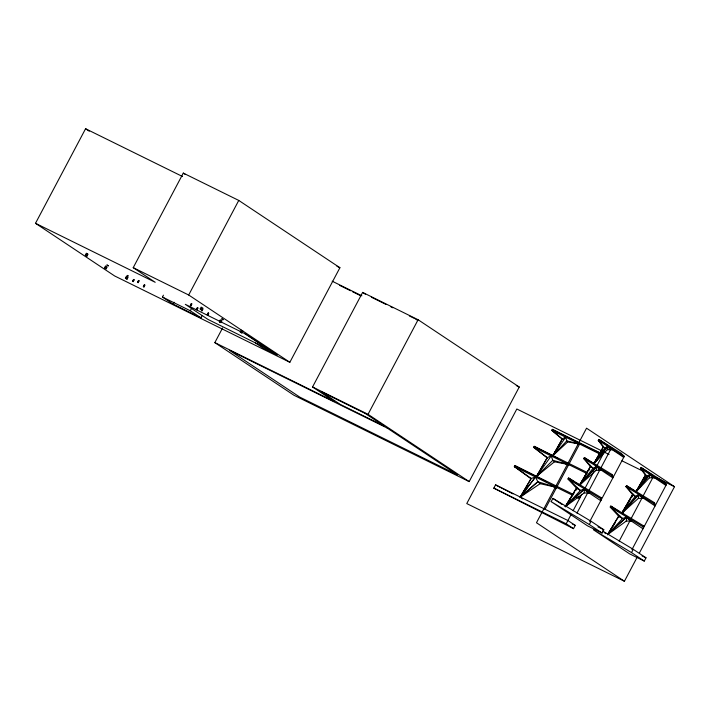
<?xml version="1.0" encoding="UTF-8"?>
<svg xmlns="http://www.w3.org/2000/svg" width="710" height="710" viewBox="0 0 710 710"><rect width="100%" height="100%" fill="white"/><g stroke="black" fill="none" stroke-linecap="round" stroke-linejoin="round"><path stroke-width="1.06" d="M584.428 489.829L600.784 500.71L600.979 498.828L568.08 478.957L580.398 490.459L576.476 488.152L565.302 506.656L584.117 492.935L584.534 488.888L580.398 490.459L565.258 506.62L576.476 488.152L568.08 478.957L568.595 477.972L601.503 497.852L601.299 499.733M626.318 521.007L626.726 516.96L622.599 518.531L608.213 533.884L626.726 516.96L631.501 521.149L626.318 521.007L608.399 534.071M643.18 526.9L610.28 507.029L622.599 518.531L618.676 516.223L610.28 507.029L610.795 506.053L643.695 525.924L642.976 528.781L627.081 518.202M643.5 527.805L643.695 525.924M596.134 470.331L596.675 466.408L601.388 470.242L596.134 470.331L579.52 485.241L575.863 482.809M638.334 498.402L638.876 494.479L643.588 498.322L638.334 498.402L621.72 513.312L623.513 514.51M607.245 449.749L607.76 446.279L612.269 449.705L607.245 449.749L593.737 463.834L603.26 447.016L598.308 440.413L598.832 439.437L621.17 453.299L624.259 456.361L589.726 521.584M649.437 477.821L649.952 474.351L654.46 477.777L649.437 477.821L635.929 491.906L645.461 475.097L640.509 468.493L641.023 467.508L663.371 481.371L666.459 484.433L631.927 549.655M35.5 223.304L155.206 282.296L133.223 267.661L183.295 173.098L238.764 200.433L339.912 267.723L289.84 362.295L114.656 275.968L35.5 223.304L85.573 128.741L182.523 176.515M88.031 254.153L87.028 256.044L85.351 255.085L86.354 253.186M87.144 253.718L86.141 255.609L87.028 256.044M87.232 253.621L86.229 255.52L85.351 255.085M107.192 266.898L106.189 268.788L104.512 267.821L105.515 265.93M106.393 266.365L105.311 268.353L106.189 268.788M128.102 277.211L127.099 279.11L126.211 278.675L125.421 278.142L126.424 276.252M128.084 275.746L127.117 277.575L126.664 277.353L127.374 275.356M126.664 277.353L127.631 275.524M126.211 278.675L127.835 275.578M133.72 279.58L132.752 281.408L133.471 279.412M133.924 279.633L133.214 281.63L134.181 279.802M138.672 280.601L137.704 282.429L138.423 280.441M138.876 280.663L138.157 282.66L139.133 280.832M144.485 284.887L143.518 286.716L144.228 284.719M144.689 284.941L143.97 286.938L144.938 285.109M201.933 315.986L200.948 317.84L173.098 304.12L162.439 297.029L163.424 295.174M173.098 304.12L174.083 302.256M289.84 362.295L188.691 294.996L238.764 200.433M191.913 303.916L190.946 305.744L190.493 305.522L191.203 303.525M190.493 305.522L191.46 303.694M190.946 305.744L191.656 303.756M200.948 317.84L190.298 310.758L191.283 308.894M197.549 307.749L196.581 309.578L197.3 307.581M197.753 307.803L197.043 309.8L198.01 307.971M202.856 307.998L201.853 309.888L200.974 309.453L200.176 308.93L201.178 307.031M201.853 309.888L201.054 309.365L202.057 307.465M202.501 308.779L201.534 310.598L202.252 308.61M202.705 308.832L201.986 310.829L202.953 309.001M208.314 313.057L207.347 314.885L208.057 312.888M208.518 313.11L207.799 315.107L208.767 313.279M222.017 320.742L221.014 322.633L220.135 322.198L219.337 321.666L220.34 319.775M220.135 322.198L221.218 320.21M214.837 342.611L334.543 401.603L312.551 386.968L362.624 292.405L418.101 319.74L519.25 387.03L469.177 481.602L293.993 395.275L214.837 342.611L222.576 327.993M242.128 330.532L241.036 332.52L240.246 331.987L241.249 330.097M240.246 331.987L241.924 332.954L242.927 331.055M469.177 481.602L368.029 414.312L418.101 319.74M493.823 488.125L495.553 484.868L567.92 520.528L575.251 525.4L573.529 528.666L493.823 488.125L566.198 523.785L573.529 528.666M531.009 478.744L514.359 466.585L514.874 465.6L573.103 494.293M547.454 458.092L533.68 447.318L534.195 446.341L587.188 472.452M599.595 453.894L551.794 430.34L562.888 439.517L551.794 430.34L552.318 429.364L599.994 452.856M545.058 509.256L579.591 444.043L575.695 442.188M551.155 501.642L552.877 498.384L591.057 521.264L603.811 529.749L602.08 533.015L587.49 525.817L551.155 501.642L589.327 524.53L602.08 533.015M596.675 466.408L579.484 485.214L590.392 466.585L579.52 485.241L596.675 466.408L593.054 468.28L590.392 466.585L583.797 458.545L584.321 457.568L611.94 474.431L613.387 476.907M566.198 523.785L571.017 514.688M573.077 510.792L581.836 494.24M584.933 488.4L594.208 470.881M596.782 466.017L602.967 454.329M576.973 513.099L610.99 448.853M607.902 446.803L623.744 457.338L620.655 454.276L621.17 453.299M597.421 467.606L612.863 477.883L611.425 475.407L611.94 474.431M600.979 498.828L601.503 497.852M589.327 524.53L591.057 521.264M638.876 494.479L621.685 513.294L632.583 494.657L621.72 513.312L638.876 494.479L635.246 496.352L632.583 494.657L625.998 486.616L626.513 485.64L654.141 502.502L655.578 504.979M619.173 541.171L653.191 476.925M650.502 475.141L665.944 485.409L662.856 482.347L663.371 481.371M639.186 495.394L655.064 505.955L653.617 503.488L654.141 502.502M633.258 549.336L646.011 557.82L644.281 561.086L631.527 552.602L633.258 549.336L602.524 530.92M602.115 451.027L516.836 409.004L466.763 503.576L624.427 581.259L637.332 556.889M639.399 552.992L674.5 486.696L586.549 428.183L536.476 522.746L624.427 581.259M567.76 441.913L552.957 455.589L562.391 438.745L565.692 437.191L566.749 440.892L567.76 441.913L579.591 444.043L566.749 440.892L552.957 455.589L565.692 437.191M552.957 455.589L557.616 449.732L552.895 455.554L562.391 438.745M554.457 461.793L536.627 476.321L547.295 457.604L551.2 455.953L552.797 460.311L554.457 461.793L568.719 464.589L565.817 463.222M551.2 455.953L536.627 476.321L540.967 471.369L536.556 476.286L547.295 457.604L533.68 447.318L586.673 473.428M540.168 483.679L520.306 497.062L531.169 478.46L535.491 476.996L537.807 481.726L540.168 483.679L556.631 487.415L553.756 486.075M556.631 487.415L537.807 481.726L520.217 497.018L531.169 478.46L514.359 466.585L572.579 495.269M601.823 450.69L593.737 463.834L607.76 446.279L604.796 448.116L593.702 463.808L603.26 447.016L604.796 448.116L598.308 440.413L620.655 454.276M642.284 481.584L635.929 491.906L649.952 474.351L646.987 476.188L635.903 491.888L645.461 475.097L646.987 476.188L640.509 468.493L662.856 482.347M644.023 478.762L645.177 476.889M552.895 455.554L559.001 445.756M584.294 479.356L579.52 485.241L587.481 472.549M588.617 470.739L589.753 468.928M625.803 508.271L621.72 513.312L630.808 498.81M631.953 497L633.657 494.284M584.117 492.935L589.3 493.068L584.534 488.888L565.302 506.656L574.035 493.193M575.783 490.503L577.523 487.805M608.088 533.831L615.073 523.057M618.561 517.679L619.723 515.877M536.556 476.286L540.674 470.153M520.217 497.018L535.491 476.996L520.306 497.062L523.323 494.045L520.217 497.018L522.729 493.619M599.595 456.157L593.737 463.834L607.76 446.279M643.091 482.525L635.929 491.906L649.952 474.351M579.484 485.214L593.054 468.28L583.797 458.545L611.425 475.407M621.685 513.294L635.246 496.352L625.998 486.616L653.617 503.488M565.302 506.656L568.932 502.582M611.132 530.654L608.23 533.911L626.726 516.96M536.627 476.321L552.797 460.311L568.719 464.589M565.258 506.62L584.534 488.888M520.306 497.062L537.807 481.726M608.372 449.004L612.269 449.705M651.549 477.253L654.46 477.777M598.299 469.559L601.388 470.242M641.529 497.861L643.588 498.322M587.197 492.474L589.3 493.068M629.388 520.545L631.501 521.149M589.114 447.974L600.003 452.962M336.948 266.259L339.912 267.723M371.401 297.233L385.991 304.421M390.864 306.827L392.808 307.785M409.351 315.932L414.223 318.337M332.182 281.195L361.86 295.821M339.682 285.402L350.536 290.745M352.506 291.721L360.423 295.617M516.276 385.565L519.25 387.03M604.095 452.004L609.056 454.444M621.942 460.799L643.757 471.547M656.652 477.901L674.5 486.696M133.223 267.661L188.691 294.996M200.176 308.93L201.054 309.365M201.285 310.439L201.986 310.829M190.236 305.353L190.688 305.575M578.038 496.725L580.008 497.701M196.333 309.409L197.043 309.8M207.089 314.716L207.799 315.107M576.529 497.222L579.493 498.677M219.337 321.666L221.014 322.633M137.456 282.26L138.157 282.66M126.407 277.184L127.117 277.575M132.504 281.24L133.214 281.63M143.26 286.547L143.97 286.938M104.512 267.821L105.391 268.256M125.421 278.142L127.099 279.11M162.439 297.029L190.298 310.758M597.971 526.873L603.811 529.749M312.551 386.968L368.029 414.312M642.115 555.903L646.011 557.82M572.322 523.953L575.251 525.4M644.281 561.086L629.681 553.889L593.347 529.722L631.527 552.602M552.318 429.364L581.348 444.078M583.283 445.063L588.12 447.513M551.794 430.34L557.474 433.224M577.922 443.59L579.866 444.567M534.195 446.341L557.625 458.314M533.68 447.318L537.594 449.323M564.911 463.275L568.816 465.272M514.874 465.6L539.431 478.221M541.402 479.232L546.309 481.753M514.359 466.585L518.291 468.6M551.688 485.764L556.596 488.285M495.553 484.868L513.002 493.867M598.832 439.437L608.816 446.084M610.635 447.291L614.265 449.714M622.448 455.154L624.259 456.361M641.023 467.508L652.836 475.372M656.466 477.786L658.285 478.993M664.64 483.226L666.459 484.433M598.308 440.413L601.033 442.232M640.509 468.493L643.233 470.304M415.19 318.817L417.01 320.024M183.295 173.098L185.124 174.314M362.624 292.405L365.375 294.233M584.321 457.568L591.581 462.396M593.4 463.612L596.125 465.423M626.513 485.64L636.506 492.287M638.325 493.494L640.136 494.701M583.797 458.545L586.522 460.355M625.998 486.616L628.723 488.427M85.573 128.741L89.256 131.19M568.595 477.972L574.044 481.602M610.795 506.053L618.969 511.484M568.08 478.957L570.804 480.768M610.28 507.029L612.091 508.236M552.877 498.384L561.965 504.428M604.157 532.5L605.976 533.707M269.152 349.568L246.432 334.454L185.31 304.333L208.03 319.447L270.075 350.145L277.406 355.027L262.806 347.829L255.476 342.957M244.737 333.62L267.457 348.734M241.125 332.422L241.924 332.954M521.104 497.666L522.702 498.873M618.676 516.223L607.503 534.728L618.676 516.223M222.505 319.243L221.618 318.808L223.295 319.766L222.505 319.243M107.68 265.398L106.793 264.963L108.47 265.922L107.68 265.398M365.117 413.38L321.328 391.796L340.383 404.478L384.181 426.062L365.117 413.38M387.11 428.006L229.445 350.323L299.806 397.13L457.471 474.821L387.11 428.006"/></g></svg>
